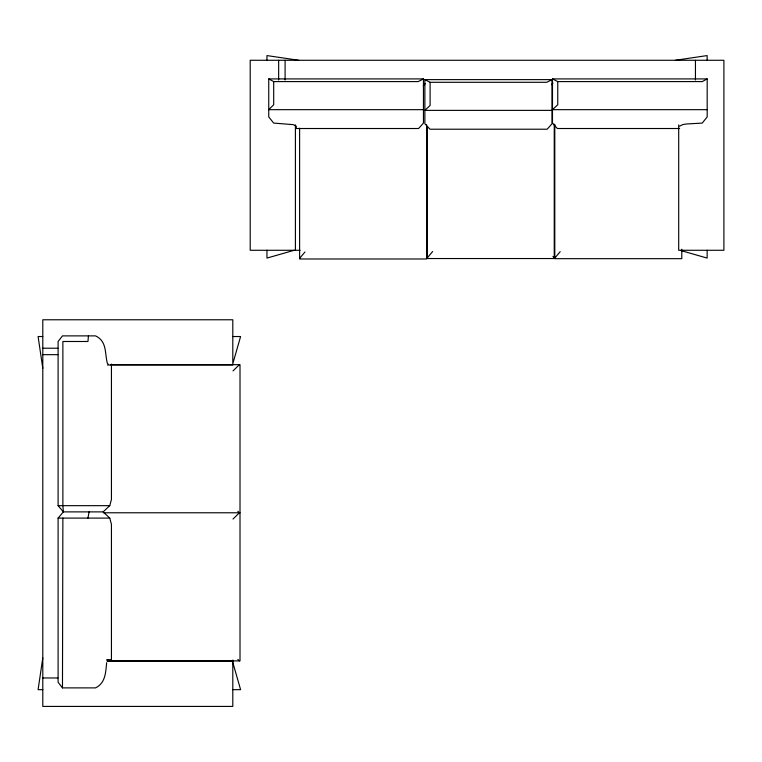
<?xml version="1.0" encoding="UTF-8"?>
<svg xmlns="http://www.w3.org/2000/svg" width="762" height="762" viewBox="0 0 762 762"><rect width="100%" height="100%" fill="white"/><g stroke="black" fill="none" stroke-linecap="round" stroke-linejoin="round"><path stroke-width="1.14" d="M106.67 662.702C105.632 672.217 105.651 682.971 95.555 687.886L62.474 687.886L62.875 518.103M88.43 335.88L87.963 341.49L62.875 341.49L62.875 505.663L63.379 511.883L58.102 518.103L58.102 682.276L62.474 687.886M42.796 657.892L38.1 689.667L42.796 689.667M87.963 518.103L89.087 511.883M108.137 364.093L107.375 363.322C104.623 353.235 107.232 341.395 95.555 335.88L62.474 335.88L58.102 341.49L58.102 505.663L63.379 511.883L103.137 511.883L109.766 505.663L111.442 499.443L111.442 364.093M299.609 258.375L304.971 251.984M427.253 257.937L432.625 251.536M554.803 258.07L560.175 251.679M423.253 85.906L425.282 83.582M551.583 84.687L552.936 83.144M679.637 126.168L682.666 124.635L686.257 123.996L702.24 123.092L707.184 116.929L707.184 78.915L552.479 78.915L552.479 123.053L557.336 128.511L679.637 128.511M107.375 660.444L108.137 659.673M233.01 370.923L239.411 364.665M233.01 519.046L239.411 512.778L237.849 511.254M707.184 78.915L702.24 81.591L557.755 81.591L552.479 78.915M423.453 78.915L418.176 81.591L273.691 81.591L268.748 78.915L268.748 116.929L273.691 123.092L293.265 124.635L296.294 126.168L296.294 128.511L418.595 128.511L423.453 123.053L423.453 78.915L268.748 78.915M552.031 79.619L546.754 82.296L430.111 82.296L424.872 79.619L424.872 123.758L429.987 129.216L547.173 129.216L552.031 123.758L552.031 79.619L424.872 79.619M294.18 250.279L266.957 258.08L266.957 250.279M675.37 60.274L707.146 55.578L707.146 60.274M423.453 109.671L268.748 109.671L273.691 104.765L273.691 81.591M707.184 109.671L552.479 109.671L557.755 104.765L557.755 81.591M552.031 110.376L424.872 110.376L430.111 105.47L430.111 82.296M300.133 250.279L250.203 250.279L250.203 60.274L723.9 60.274L723.9 250.279L678.694 250.279L678.694 124.911M42.796 336.528L38.1 336.528L42.796 368.303M232.801 336.528L240.601 336.528L232.801 363.75L232.801 319.773L42.796 319.773L42.796 706.422L232.801 706.422L232.801 660.073M42.796 348.224L57.883 348.224M42.796 354.663L57.883 354.663M110.452 364.665L240.011 364.665L240.011 660.902L106.899 660.902M107.432 364.979L232.801 364.979M58.102 505.663L109.766 505.663M103.356 512.778L240.011 512.778M58.102 518.103L109.766 518.103L111.442 524.323L111.442 659.673L106.68 659.673M107.432 661.216L232.801 661.216M42.796 677.97L57.883 677.97M232.801 689.667L240.601 689.667L232.801 662.454M298.733 60.274L266.957 55.578L266.957 60.274M681.066 250.603L707.146 258.08L707.146 250.279M103.137 511.883L109.766 518.103M237.849 659.378L239.411 660.902M552.936 256.375L554.241 257.937M695.449 60.274L695.449 80.01M681.79 249.212L681.79 258.67L554.803 258.67L554.803 124.377M554.241 124.244L554.241 258.537L427.253 258.537L427.253 126.606M426.596 124.682L426.596 258.975L299.609 258.975L299.609 128.235M295.408 124.911L295.408 250.279M285.093 60.274L285.093 80.01M278.654 60.274L278.654 80.01"/></g></svg>
